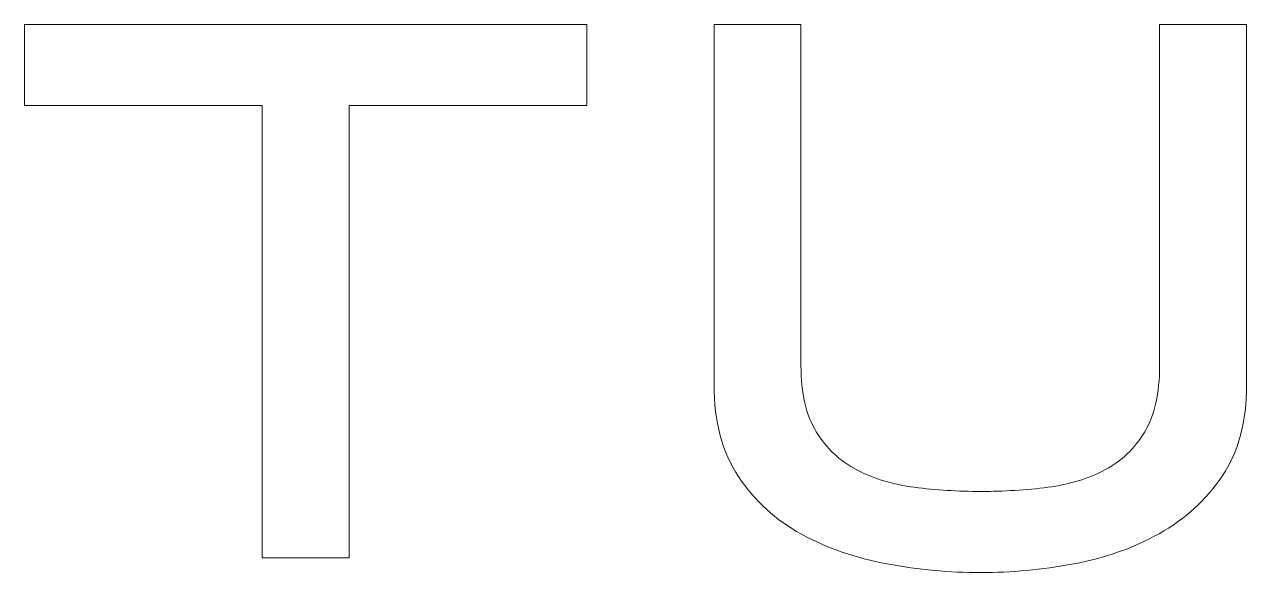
# Model space of a CAD drawing. Header units: millimetres. Extents: x 5341 to 134645, y 2795 to 129189.
# Drawn here: x 132823.6 to 133225, y 3971.3 to 4151.3 of the extents above; entities that cross this region are included whole.
import ezdxf

# ---------------------------------------------------------------- set-up
doc = ezdxf.new("R2010")
doc.units = ezdxf.units.MM
doc.layers.add('peregorodki', color=7, linetype='Continuous', lineweight=20)
doc.layers.add('АР_Рамка', color=7, linetype='Continuous', lineweight=30)

# ---------------------------------------------------------------- blocks, each defined once
blk = doc.blocks.new('ЛОГО 2А')
at = {"layer": 'peregorodki', "color": 242}
for points, knots in [([(16964.7963, 23260.9258), (16964.7963, 23260.9258), (16964.7963, 23260.9258), (16964.7963, 23261.1036), (16964.7963, 23261.1036)], [0.6666667, 0.6666667, 0.6666667, 0.6666667, 0.6666667, 0.7777778, 0.7777778, 0.7777778, 0.7777778]), ([(16964.7963, 23261.1036), (16964.7963, 23261.1036), (16964.7963, 23261.1036), (16966.0276, 23261.1036), (16966.0276, 23261.1036)], [0.7777778, 0.7777778, 0.7777778, 0.7777778, 0.7777778, 1, 1, 1, 1]), ([(16966.3061, 23260.3147), (16966.3061, 23260.3147), (16966.3061, 23260.3147), (16966.3061, 23261.1036), (16966.3061, 23261.1036)], [0.65217391, 0.65217391, 0.65217391, 0.65217391, 0.65217392, 0.69565217, 0.69565217, 0.69565217, 0.69565217]), ([(16966.3061, 23261.1036), (16966.3061, 23261.1036), (16966.3061, 23261.1036), (16966.4965, 23261.1036), (16966.4965, 23261.1036)], [0.69565217, 0.69565217, 0.69565217, 0.69565217, 0.69565218, 0.73913043, 0.73913043, 0.73913043, 0.73913043]), ([(16966.4965, 23261.1036), (16966.4965, 23261.1036), (16966.4965, 23261.1036), (16966.4965, 23260.3564), (16966.4965, 23260.3564)], [0.73913043, 0.73913043, 0.73913043, 0.73913043, 0.73913044, 0.7826087, 0.7826087, 0.7826087, 0.7826087]), ([(16967.2816, 23260.3564), (16967.2816, 23260.3564), (16967.2816, 23260.3564), (16967.2816, 23261.1036), (16967.2816, 23261.1036)], [0.17391304, 0.17391304, 0.17391304, 0.17391304, 0.17391305, 0.2173913, 0.2173913, 0.2173913, 0.2173913]), ([(16967.2816, 23261.1036), (16967.2816, 23261.1036), (16967.2816, 23261.1036), (16967.4721, 23261.1036), (16967.4721, 23261.1036)], [0.2173913, 0.2173913, 0.2173913, 0.2173913, 0.21739131, 0.26086957, 0.26086957, 0.26086957, 0.26086957]), ([(16967.4721, 23261.1036), (16967.4721, 23261.1036), (16967.4721, 23261.1036), (16967.4721, 23260.3147), (16967.4721, 23260.3147)], [0.26086957, 0.26086957, 0.26086957, 0.26086957, 0.26086958, 0.30434783, 0.30434783, 0.30434783, 0.30434783]), ([(16965.3167, 23260.9258), (16965.3167, 23260.9258), (16965.3167, 23260.9258), (16964.7963, 23260.9258), (16964.7963, 23260.9258)], [0.5555556, 0.5555556, 0.5555556, 0.5555556, 0.5555556, 0.6666667, 0.6666667, 0.6666667, 0.6666667]), ([(16965.3167, 23259.9357), (16965.3167, 23259.9357), (16965.3167, 23259.9357), (16965.3167, 23260.9258), (16965.3167, 23260.9258)], [0.4444444, 0.4444444, 0.4444444, 0.4444444, 0.4444445, 0.5555556, 0.5555556, 0.5555556, 0.5555556]), ([(16966.0276, 23260.9258), (16966.0276, 23260.9258), (16966.0276, 23260.9258), (16965.5072, 23260.9258), (16965.5072, 23260.9258)], [0.1111111, 0.1111111, 0.1111111, 0.1111111, 0.1111111, 0.2222222, 0.2222222, 0.2222222, 0.2222222]), ([(16965.5072, 23260.9258), (16965.5072, 23260.9258), (16965.5072, 23260.9258), (16965.5072, 23259.9357), (16965.5072, 23259.9357)], [0.2222222, 0.2222222, 0.2222222, 0.2222222, 0.2222222, 0.3333333, 0.3333333, 0.3333333, 0.3333333]), ([(16966.4965, 23260.3564), (16966.4965, 23260.3564), (16966.4965, 23260.296), (16966.5077, 23260.2477), (16966.53, 23260.2114)], [0.7826087, 0.7826087, 0.7826087, 0.7826087, 0.78260871, 0.82608696, 0.82608696, 0.82608696, 0.82608696]), ([(16967.249, 23260.2114), (16967.249, 23260.2114), (16967.2708, 23260.2477), (16967.2816, 23260.296), (16967.2816, 23260.3564)], [0.13043478, 0.13043478, 0.13043478, 0.13043478, 0.13043479, 0.17391304, 0.17391304, 0.17391304, 0.17391304]), ([(16966.3596, 23260.1134), (16966.3596, 23260.1134), (16966.3239, 23260.1666), (16966.3061, 23260.2337), (16966.3061, 23260.3147)], [0.60869565, 0.60869565, 0.60869565, 0.60869565, 0.60869566, 0.65217391, 0.65217391, 0.65217391, 0.65217391]), ([(16967.4721, 23260.3147), (16967.4721, 23260.3147), (16967.4721, 23260.2337), (16967.4543, 23260.1669), (16967.4186, 23260.1144)], [0.30434783, 0.30434783, 0.30434783, 0.30434783, 0.30434784, 0.34782609, 0.34782609, 0.34782609, 0.34782609]), ([(16966.53, 23260.2114), (16966.53, 23260.2114), (16966.5524, 23260.1751), (16966.582, 23260.1473), (16966.6188, 23260.1279)], [0.82608696, 0.82608696, 0.82608696, 0.82608696, 0.82608697, 0.86956522, 0.86956522, 0.86956522, 0.86956522]), ([(16967.162, 23260.1279), (16967.162, 23260.1279), (16967.1982, 23260.1473), (16967.2273, 23260.1751), (16967.249, 23260.2114)], [0.08695652, 0.08695652, 0.08695652, 0.08695652, 0.08695653, 0.13043478, 0.13043478, 0.13043478, 0.13043478]), ([(16966.4973, 23259.9874), (16966.4973, 23259.9874), (16966.4411, 23260.0182), (16966.3952, 23260.0602), (16966.3596, 23260.1134)], [0.56521739, 0.56521739, 0.56521739, 0.56521739, 0.5652174, 0.60869565, 0.60869565, 0.60869565, 0.60869565]), ([(16966.6188, 23260.1279), (16966.6188, 23260.1279), (16966.6557, 23260.1086), (16966.6977, 23260.0959), (16966.7449, 23260.0899)], [0.86956522, 0.86956522, 0.86956522, 0.86956522, 0.86956523, 0.91304348, 0.91304348, 0.91304348, 0.91304348]), ([(16967.0369, 23260.0899), (16967.0369, 23260.0899), (16967.084, 23260.0959), (16967.1257, 23260.1086), (16967.162, 23260.1279)], [0.04347826, 0.04347826, 0.04347826, 0.04347826, 0.04347827, 0.08695652, 0.08695652, 0.08695652, 0.08695652]), ([(16967.4186, 23260.1144), (16967.4186, 23260.1144), (16967.3829, 23260.0618), (16967.337, 23260.0198), (16967.2807, 23259.9883)], [0.34782609, 0.34782609, 0.34782609, 0.34782609, 0.3478261, 0.39130435, 0.39130435, 0.39130435, 0.39130435]), ([(16966.7449, 23260.0899), (16966.7449, 23260.0899), (16966.792, 23260.0838), (16966.8404, 23260.0808), (16966.89, 23260.0808)], [0.91304348, 0.91304348, 0.91304348, 0.91304348, 0.91304349, 1, 1, 1, 1]), ([(16966.6851, 23259.9221), (16966.6851, 23259.9221), (16966.6161, 23259.9348), (16966.5536, 23259.9566), (16966.4973, 23259.9874)], [0.52173913, 0.52173913, 0.52173913, 0.52173913, 0.52173914, 0.56521739, 0.56521739, 0.56521739, 0.56521739]), ([(16967.2807, 23259.9883), (16967.2807, 23259.9883), (16967.2245, 23259.9569), (16967.162, 23259.9348), (16967.0931, 23259.9221)], [0.39130435, 0.39130435, 0.39130435, 0.39130435, 0.39130436, 0.43478261, 0.43478261, 0.43478261, 0.43478261]), ([(16965.5072, 23259.9357), (16965.5072, 23259.9357), (16965.5072, 23259.9357), (16965.3167, 23259.9357), (16965.3167, 23259.9357)], [0.3333333, 0.3333333, 0.3333333, 0.3333333, 0.3333333, 0.4444444, 0.4444444, 0.4444444, 0.4444444]), ([(16966.89, 23259.9031), (16966.89, 23259.9031), (16966.8222, 23259.9031), (16966.754, 23259.9094), (16966.6851, 23259.9221)], [0.47826087, 0.47826087, 0.47826087, 0.47826087, 0.47826088, 0.52173913, 0.52173913, 0.52173913, 0.52173913]), ([(16967.0931, 23259.9221), (16967.0931, 23259.9221), (16967.0241, 23259.9094), (16966.9565, 23259.9031), (16966.89, 23259.9031)], [0.43478261, 0.43478261, 0.43478261, 0.43478261, 0.43478262, 0.47826087, 0.47826087, 0.47826087, 0.47826087])]:
    blk.add_open_spline(points, degree=3, knots=knots, dxfattribs=at)
for points in [[(16966.0276, 23261.1036), (16966.0276, 23261.1036), (16966.0276, 23260.9258), (16966.0276, 23260.9258)], [(16966.89, 23260.0808), (16966.9407, 23260.0808), (16966.9897, 23260.0838), (16967.0369, 23260.0899)]]:
    blk.add_open_spline(points, degree=3, dxfattribs=at)

msp = doc.modelspace()

# ---------------------------------------------------------------- block references
at = {"layer": 'АР_Рамка', "xscale": 150, "yscale": 150, "zscale": 150}
msp.add_blockref('ЛОГО 2А', (-2411895.81, -3485014.22), dxfattribs=at)

doc.saveas('drawing.dxf')
